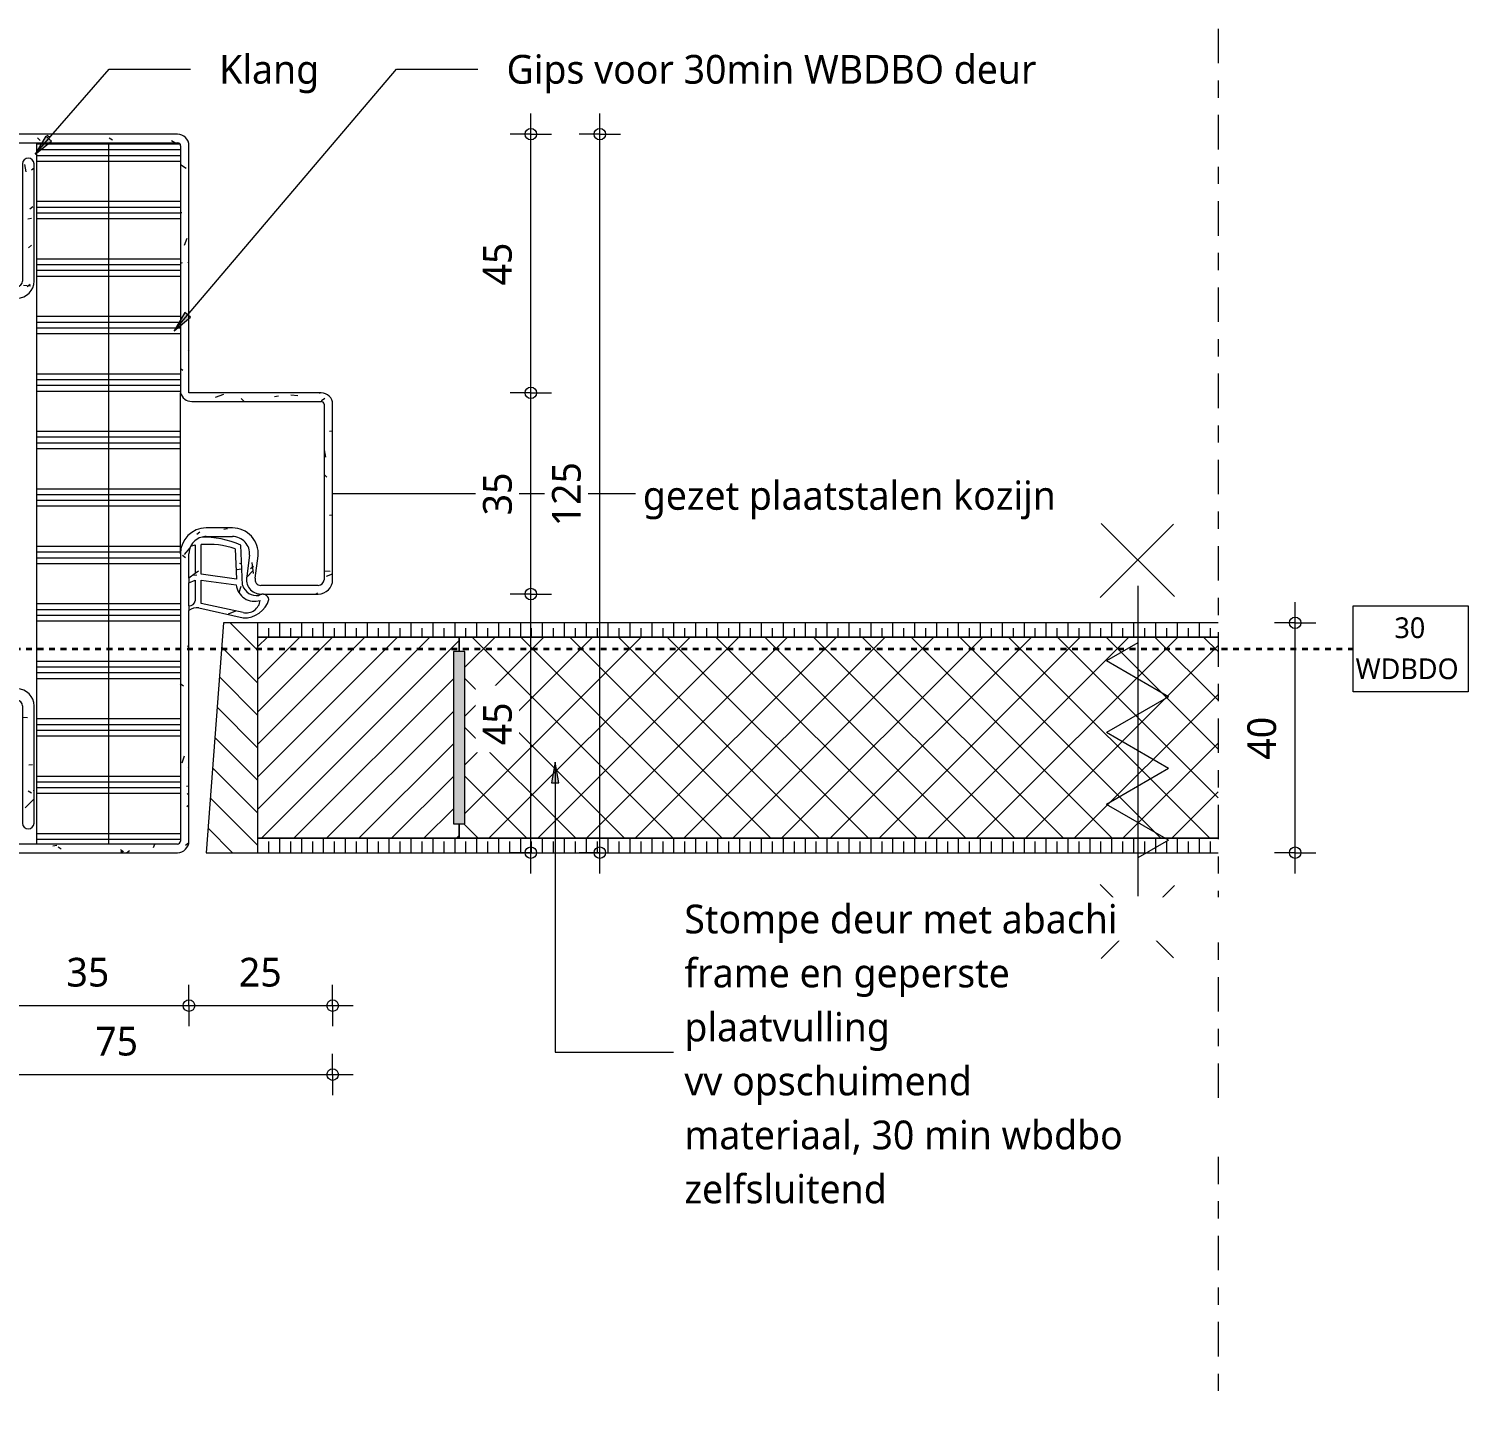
# Model space of a CAD drawing. Header units: millimetres. Extents: x 32900 to 38291, y -18988 to 4133.
# Drawn here: x 33446.2 to 33696.7, y -16093 to -15853 of the extents above; entities that cross this region are included whole.
import ezdxf

# ---------------------------------------------------------------- set-up
doc = ezdxf.new("R2010")
doc.units = ezdxf.units.MM
doc.linetypes.add('MV_30_min', pattern=[2, 1, -1])
doc.linetypes.add('MV_center', pattern=[15, 6, -3, 3, -3])
for name, color, linetype, lineweight in [('A-ANNO-DIMS', 211, 'Continuous', 13), ('A-ANNO-DIMS-2', 211, 'Continuous', 13), ('A-ANNO-IDEN', 131, 'Continuous', 18), ('A-ANNO-NOTE', 131, 'Continuous', 18), ('A-DETL', 90, 'Continuous', 13), ('A-DETL-GENF', 92, 'Continuous', 18), ('A-DETL-THIN', 151, 'Continuous', 18), ('G-ANNO-TEXT', 231, 'Continuous', 13), ('STANDARD', 50, 'Continuous', 25)]:
    doc.layers.add(name, color=color, linetype=linetype, lineweight=lineweight)
doc.styles.add('Segoe UI', font='segoeui.ttf', dxfattribs={"height": 5})
doc.styles.add('Segoe UI_2', font='segoeui.ttf', dxfattribs={"height": 3.6})
doc.dimstyles.new('2_5_mm_2', dxfattribs={"dimscale": 304.8, "dimtxt": 5.23682, "dimasz": 0.006562, "dimexe": 0.011811, "dimexo": 0.0625, "dimgap": 0.005906, "dimtad": 1, "dimdec": 0, "dimzin": 0, "dimdsep": 46, "dimtxsty": 'Segoe UI', "dimblk1": 'DOTBLANK', "dimblk2": 'DOTBLANK', "dimsah": 1, "dimcen": 0.09, "dimdle": 0.011811, "dimazin": 0, "dimtfac": 1, "dimtdec": 4, "dimtix": 1, "dimtmove": 0, "dimatfit": 3, "dimfxl": 0.011811, "dimfxlon": 1, "dimtvp": 1, "dimtfill": 1, "dimtolj": 1, "dimtzin": 0, "dimarcsym": 2})
doc.dimstyles.new('2_5_mm_3', dxfattribs={"dimscale": 304.8, "dimtxt": 5.23682, "dimasz": 0.006562, "dimexe": 0.011811, "dimexo": 0.0625, "dimgap": 0.005906, "dimtad": 1, "dimdec": 0, "dimzin": 0, "dimdsep": 46, "dimtxsty": 'Segoe UI', "dimblk1": 'DOTBLANK', "dimblk2": 'DOTBLANK', "dimsah": 1, "dimcen": 0.09, "dimdle": 0.011811, "dimazin": 0, "dimtfac": 1, "dimtdec": 4, "dimtix": 1, "dimtmove": 0, "dimatfit": 3, "dimfxl": 0.011811, "dimfxlon": 1, "dimtvp": 1, "dimtfill": 1, "dimtolj": 1, "dimtzin": 0, "dimarcsym": 2})
pattern_1 = [(0, (0, 4), (0, 10), []), (0, (0, 5), (0, 10), []), (0, (0, 6), (0, 10), []), (0, (0, 7), (0, 10), [])]
pattern_2 = [(50, (-33434.586, 15984.823), (14.5753163, -1.2751645), [1.524, -16.764]), (355, (-33434.586, 15984.823), (-2.819562, 15.284905), [1.219, -13.411]), (100.451, (-33433.372, 15984.717), (11.7557137, 14.0098403), [1.295, -14.247]), (46.184, (-33434.586, 15988.887), (21.686151, -3.363918), [2.286, -25.146]), (96.636, (-33432.78, 15988.607), (18.99178, 19.79433), [1.943, -21.371]), (351.184, (-33434.586, 15988.887), (18.992058, 19.794098), [1.829, -20.117]), (21, (-33432.554, 15987.871), (12.129647, -8.1815376), [1.524, -16.764]), (326, (-33432.554, 15987.871), (4.944224, 14.7354297), [1.219, -13.411]), (71.451, (-33431.544, 15987.189), (17.073884, 6.5539993), [1.295, -14.247]), (37.5, (-33434.586, 15984.823), (0.2472267, 6.7643278), [0.67056, -12.578, 0.67056, -12.944, -13.462]), (37.5, (-33434.586, 15984.823), (0.2472267, 6.7643278), [-26.863, 0.67056, -12.791]), (7.5, (-33434.586, 15984.823), (5.3456552, 8.0143116), [0.67056, -7.092, 0.67056, -12.273, -5.131]), (7.5, (-33434.586, 15984.823), (5.3456552, 8.0143116), [-20.706, 0.67056, -4.46]), (327.5, (-33439.118, 15984.823), (10.8476471, -0.4581936), [0.67056, -4.409, 0.67056, -15.179, -21.031]), (327.5, (-33439.118, 15984.823), (10.8476471, -0.4581936), [-20.93, 0.67056, -20.361]), (317.5, (-33441.15, 15984.823), (11.8507335, 2.0341877), [0.67056, -5.933, 0.67056, -9.855, -14.935]), (317.5, (-33441.15, 15984.823), (11.8507335, 2.0341877), [-17.13, 0.67056, -14.265])]
pattern_3 = [(90, (0, 0), (-3.81, 2e-16), []), (90, (1.905, 0), (-3.81, 2e-16), [1.905, -0.9525])]

# ---------------------------------------------------------------- blocks, each defined once
blk = doc.blocks.new('00 stalendeurprofiel 30min - schroefje_dwg-4338106-Details ziekenhuis Utiliteitsgebouw')
at = {"layer": 'STANDARD', "color": 130, "lineweight": 5}
for p, q in [((-18.85, 69.32), (-20.54, 69.32)), ((-18.85, 67.63), (-20.54, 67.63)), ((-17.58, 68.48), (-18, 65.09)), ((-17.15, 68.05), (-18, 64.67)), ((-16.31, 68.05), (-16.73, 64.67)), ((-15.88, 68.48), (-16.31, 63.82)), ((-15.46, 68.05), (-16.31, 64.67)), ((-14.19, 68.05), (-15.04, 64.67)), ((-14.19, 68.48), (-14.61, 63.82)), ((-13.77, 68.05), (-14.19, 64.67)), ((-12.5, 68.05), (-13.34, 64.67)), ((-12.5, 68.48), (-12.92, 63.82)), ((-12.07, 68.05), (-12.5, 64.67)), ((-10.8, 68.05), (-11.65, 64.67)), ((-10.8, 68.48), (-11.23, 63.82)), ((-3.18, 66.36), (-24.77, 66.36)), ((-18.85, 64.67), (-20.54, 64.67)), ((-18.85, 62.97), (-20.54, 62.97))]:
    blk.add_line(p, q, dxfattribs=at)
at = {"layer": 'STANDARD', "color": 130, "lineweight": 5, "flags": 128}
for points in [[(-20.96, 63.82), (-20.96, 66.36), (-20.96, 68.48)], [(-20.52, 69.52), (-20.61, 69.44), (-20.7, 69.35), (-20.77, 69.25), (-20.83, 69.15), (-20.88, 69.04), (-20.91, 68.92), (-20.94, 68.8), (-20.94, 68.67), (-20.94, 68.55), (-20.91, 68.43), (-20.88, 68.31), (-20.83, 68.2), (-20.77, 68.1), (-20.7, 68), (-20.61, 67.91), (-20.52, 67.83)], [(-20.57, 68.05), (-20.73, 67.69), (-20.85, 67.32), (-20.92, 66.94), (-20.94, 66.56), (-20.92, 66.17), (-20.85, 65.79), (-20.73, 65.42), (-20.57, 65.06)], [(-18, 64.24), (-18, 64.67), (-16.73, 64.67), (-16.31, 63.82), (-16.31, 64.67), (-15.04, 64.67), (-14.61, 63.82), (-14.19, 64.67), (-13.34, 64.67), (-12.92, 63.82), (-12.5, 64.67), (-11.65, 64.67), (-11.23, 63.82), (-10.8, 64.67), (-6.15, 64.67), (-4.88, 66.36), (-6.15, 68.05), (-10.38, 68.05), (-10.8, 68.48), (-10.8, 68.05), (-12.07, 68.05), (-12.5, 68.48), (-12.5, 68.05), (-13.77, 68.05), (-14.19, 68.48), (-14.19, 68.05), (-15.46, 68.05), (-15.88, 68.48), (-16.31, 68.05), (-17.15, 68.05), (-17.58, 68.48), (-18, 68.05), (-18, 66.78)], [(-4.88, 66.36), (-5.3, 65.94), (-5.72, 65.94), (-6.15, 65.94), (-6.57, 65.94), (-6.99, 65.94), (-7.42, 65.94), (-7.84, 65.94), (-8.26, 65.94), (-8.69, 65.94), (-8.69, 65.51), (-9.11, 65.51), (-9.53, 65.51), (-9.96, 65.09), (-10.38, 64.67), (-10.8, 64.67), (-10.38, 68.05)], [(-6.18, 68.21), (-6.29, 68.1), (-6.38, 67.98), (-6.45, 67.85), (-6.5, 67.72), (-6.54, 67.57), (-6.55, 67.42), (-6.54, 67.27), (-6.51, 67.12), (-6.46, 66.98), (-6.39, 66.85), (-6.31, 66.73), (-6.2, 66.62), (-6.09, 66.53), (-5.96, 66.45), (-5.82, 66.4), (-5.67, 66.36)], [(-20.52, 64.86), (-20.61, 64.78), (-20.7, 64.69), (-20.77, 64.6), (-20.83, 64.49), (-20.88, 64.38), (-20.91, 64.26), (-20.94, 64.14), (-20.94, 64.02), (-20.94, 63.89), (-20.91, 63.77), (-20.88, 63.66), (-20.83, 63.54), (-20.77, 63.44), (-20.7, 63.34), (-20.61, 63.25), (-20.52, 63.17)]]:
    blk.add_lwpolyline(points, dxfattribs=at)
blk.add_lwpolyline([(-18.85, 62.55), (-18, 62.55), (-18, 69.75), (-18.85, 69.75)], close=True, dxfattribs=at)
blk = doc.blocks.new('00 stalendeurprofiel 30min - 00_DI_stalendeurprofiel 30min-V26-Details ziekenhuis Utiliteitsgebouw')
at = {"layer": 'A-DETL-GENF', "lineweight": 13}
h = blk.add_hatch(dxfattribs=at)
h.set_pattern_fill('FP_30', color=256, style=0, pattern_type=2)
h.set_pattern_definition(pattern_2)
h.paths.add_polyline_path([(-9.76, -11.59), (-9.57, -11.58), (-9.4, -11.54), (-9.24, -11.45), (-9.1, -11.32), (-9.01, -11.16), (-8.95, -10.99), (-8.15, -1.5), (4.13, -1.52), (4.25, -1.57), (4.35, -1.65), (4.43, -1.75), (4.48, -1.87), (4.5, -2), (4.5, -6.5), (4.67, -7.79), (5.17, -9), (5.96, -10.04), (7, -10.83), (8.21, -11.33), (9.5, -11.5), (37.5, -11.5), (38.02, -11.43), (38.5, -11.23), (38.91, -10.91), (39.23, -10.5), (39.43, -10.02), (39.5, -9.5), (39.5, 40.5), (39.6, 41.28), (39.94, 42.05), (39.99, 42.11), (40.12, 42.33), (40.56, 42.78), (41.03, 43.12), (41.72, 43.4), (42.5, 43.5), (47.06, 43.5), (47.79, 43.41), (48.43, 43.17), (49.01, 42.77), (49.49, 42.25), (49.84, 41.63), (50.02, 40.95), (50.05, 40.24), (49.5, 35.95), (49.6, 35.31), (49.85, 34.72), (50.25, 34.22), (50.76, 33.83), (51.36, 33.58), (52.17, 33.5), (62, 33.5), (62.65, 33.59), (63.25, 33.83), (63.77, 34.23), (64.17, 34.75), (64.42, 35.35), (64.5, 36), (64.5, 66.51), (64.43, 67.03), (64.23, 67.51), (63.91, 67.93), (63.5, 68.24), (63.02, 68.44), (62.5, 68.51), (39.5, 68.51), (39.5, 111.5), (39.43, 112.02), (39.23, 112.5), (38.91, 112.91), (38.5, 113.23), (38.02, 113.43), (37.5, 113.5), (9.5, 113.5), (8.21, 113.33), (7, 112.83), (5.96, 112.04), (5.17, 111), (4.67, 109.79), (4.5, 108.5), (4.48, 103.87), (4.43, 103.75), (4.35, 103.65), (4.25, 103.57), (4.13, 103.52), (4, 103.5), (-8.15, 103.5), (-8.95, 112.99), (-9.01, 113.16), (-9.1, 113.32), (-9.24, 113.45), (-9.4, 113.54), (-9.57, 113.58), (-9.76, 113.59), (-9.94, 113.55), (-10.1, 113.47), (-10.24, 113.35), (-10.34, 113.2), (-10.41, 113.03), (-10.43, 112.85), (-9.68, 103.8), (-9.57, 103.32), (-9.35, 102.89), (-9.03, 102.52), (-8.63, 102.24), (-8.18, 102.06), (-7.69, 102), (4, 102), (4.52, 102.07), (5, 102.27), (5.41, 102.59), (5.73, 103), (5.93, 103.48), (6, 104), (6, 108.51), (6.12, 109.41), (6.47, 110.26), (7.02, 110.98), (7.75, 111.54), (8.6, 111.89), (9.5, 112.01), (37.66, 111.99), (37.78, 111.94), (37.89, 111.86), (37.97, 111.75), (38.02, 111.62), (38.04, 111.49), (38.04, 68.51), (38.2, 68.1), (38.44, 67.73), (38.76, 67.43), (39.13, 67.2), (39.55, 67.05), (39.99, 67), (62.63, 66.99), (62.75, 66.94), (62.85, 66.86), (62.93, 66.76), (62.98, 66.64), (63, 66.51), (63, 36), (62.96, 35.74), (62.86, 35.5), (62.71, 35.29), (62.5, 35.13), (62.26, 35.03), (62, 35), (51.9, 35.01), (51.77, 35.03), (51.55, 35.11), (51.36, 35.23), (51.2, 35.4), (51.08, 35.6), (51.02, 35.83), (51, 36.06), (51.04, 36.29), (51.54, 40.13), (51.5, 41.19), (51.22, 42.21), (50.7, 43.14), (49.99, 43.92), (49.11, 44.51), (48.11, 44.87), (47.06, 45), (42.5, 45), (41.34, 44.85), (40.25, 44.4), (39.32, 43.68), (38.6, 42.75), (38.15, 41.66), (38, 40.5), (37.98, -9.63), (37.93, -9.75), (37.85, -9.85), (37.75, -9.93), (37.63, -9.98), (37.5, -10), (9.5, -10), (8.59, -9.88), (7.75, -9.53), (7.03, -8.97), (6.47, -8.25), (6.12, -7.41), (6, -6.5), (6, -2), (5.93, -1.48), (5.73, -1), (5.41, -0.59), (5, -0.27), (4.52, -0.07), (4, 0), (-7.69, 0), (-8.18, -0.06), (-8.63, -0.24), (-9.03, -0.52), (-9.35, -0.89), (-9.57, -1.32), (-9.68, -1.8), (-10.43, -10.85), (-10.41, -11.03), (-10.34, -11.2), (-10.24, -11.35), (-10.1, -11.47), (-9.94, -11.55)])
h = blk.add_hatch(dxfattribs=at)
h.set_pattern_fill('FP_30', color=256, style=0, pattern_type=2)
h.set_pattern_definition(pattern_2)
h.paths.add_polyline_path([(11.54, -7.36), (11.8, -7.33), (12.04, -7.23), (12.25, -7.07), (12.41, -6.86), (12.51, -6.62), (12.54, -6.36), (12.54, 14.05), (12.44, 14.82), (12.15, 15.53), (11.68, 16.14), (11.07, 16.61), (10.36, 16.9), (9.6, 17), (-11.53, 17), (-11.91, 17.05), (-12.26, 17.2), (-12.57, 17.43), (-12.8, 17.74), (-12.95, 18.09), (-13, 18.47), (-13, 83.53), (-12.95, 83.91), (-12.8, 84.26), (-12.57, 84.57), (-12.26, 84.8), (-11.91, 84.95), (-11.53, 85), (9.6, 85), (10.36, 85.1), (11.07, 85.39), (11.68, 85.86), (12.15, 86.47), (12.44, 87.18), (12.54, 87.95), (12.54, 108.36), (12.51, 108.62), (12.41, 108.86), (12.25, 109.07), (12.04, 109.23), (11.8, 109.33), (11.54, 109.36), (11.29, 109.33), (11.04, 109.23), (10.84, 109.07), (10.68, 108.86), (10.58, 108.62), (10.54, 108.36), (10.54, 87.95), (10.51, 87.7), (10.42, 87.47), (10.27, 87.28), (10.07, 87.13), (9.84, 87.03), (9.6, 87), (-11.53, 87), (-12.43, 86.88), (-13.26, 86.53), (-13.98, 85.98), (-14.53, 85.26), (-14.88, 84.43), (-15, 83.53), (-15, 18.47), (-14.88, 17.57), (-14.53, 16.74), (-13.98, 16.02), (-13.26, 15.47), (-12.43, 15.12), (-11.53, 15), (9.6, 15), (9.84, 14.97), (10.07, 14.87), (10.27, 14.72), (10.42, 14.53), (10.51, 14.3), (10.54, 14.05), (10.54, -6.36), (10.58, -6.62), (10.68, -6.86), (10.84, -7.07), (11.04, -7.23), (11.29, -7.33)])
h = blk.add_hatch(dxfattribs=at)
h.set_pattern_fill('FP_30', color=256, style=0, pattern_type=2)
h.set_pattern_definition(pattern_2)
h.paths.add_polyline_path([(48.93, 29.35), (50.11, 29.47), (51.21, 29.89), (52.17, 30.58), (52.92, 31.5), (53.41, 32.57), (53.33, 32.84), (53.18, 33.08), (52.97, 33.27), (52.73, 33.41), (52.45, 33.47), (52.17, 33.47), (51.9, 33.39), (51.66, 33.25), (51.05, 33.23), (50.46, 33.35), (49.91, 33.61), (49.44, 34), (49.08, 34.48), (48.84, 35.04), (48.52, 41.99), (46.85, 42.64), (45.14, 43.08), (43.38, 43.32), (41.59, 43.36), (41.03, 43.12), (40.54, 42.77), (40.12, 42.33), (39.81, 41.82), (40.56, 42.05), (40.56, 37.08), (39.5, 36.28), (39.5, 35.46), (40.56, 35.89), (40.56, 32.34), (40.5, 32.1), (40.38, 31.87), (40.21, 31.68), (40, 31.55), (39.75, 31.47), (39.5, 31.45), (39.5, 30.66), (39.88, 30.9), (40.3, 31.05), (40.74, 31.11), (41.19, 31.08), (47.79, 29.61)])
h.paths.add_polyline_path([(49.51, 30.22), (48.92, 30.28), (41.61, 31.87), (41.61, 35.93), (47.73, 35.09), (47.92, 34.3), (48.3, 33.59), (48.85, 32.99), (49.53, 32.55), (50.29, 32.3), (51.1, 32.24), (51.9, 32.38), (51.76, 31.82), (51.49, 31.3), (51.1, 30.86), (50.63, 30.52), (50.08, 30.31)])
h.paths.add_polyline_path([(47.76, 36.09), (41.61, 36.94), (41.61, 42.1), (44.62, 42.03), (47.56, 41.37)])
at = {"layer": 'A-DETL-GENF'}
for p, q in [((-10.43, 112.85), (-9.68, 103.8)), ((-8.15, 103.5), (-8.95, 112.99)), ((37.5, 113.5), (9.5, 113.5)), ((9.5, 112.01), (37.52, 112.01)), ((38.04, 111.49), (38.04, 68.51)), ((39.5, 68.51), (39.5, 111.5)), ((4.5, 108.5), (4.5, 104)), ((6, 104), (6, 108.51)), ((10.54, 108.36), (10.54, 87.95)), ((12.54, 87.95), (12.54, 108.36)), ((4, 103.5), (-8.15, 103.5)), ((-7.69, 102), (4, 102)), ((9.6, 87), (-11.53, 87)), ((-15, 83.53), (-15, 18.47)), ((-13, 18.47), (-13, 83.53)), ((-11.53, 85), (9.6, 85)), ((62.5, 68.51), (39.5, 68.51)), ((39.99, 67), (62.5, 67)), ((63, 66.51), (63, 36)), ((64.5, 36), (64.5, 66.51)), ((47.06, 45), (42.5, 45)), ((42.5, 43.5), (47.06, 43.5)), ((38, 40.5), (38, -9.5)), ((39.5, 36.28), (39.5, 40.5)), ((39.81, 41.82), (40.56, 42.05)), ((40.56, 42.05), (40.56, 37.08)), ((41.61, 36.94), (41.61, 42.1)), ((47.56, 41.37), (47.76, 36.09)), ((48.84, 35.04), (48.52, 41.99)), ((50.05, 40.24), (49.57, 36.59)), ((51.04, 36.29), (51.54, 40.13)), ((40.56, 37.08), (39.5, 36.28)), ((39.5, 36.28), (39.5, 35.46)), ((39.5, 35.46), (40.56, 35.89)), ((39.5, 31.45), (39.5, 35.46)), ((40.56, 35.89), (40.56, 32.34)), ((47.76, 36.09), (41.61, 36.94)), ((41.61, 31.87), (41.61, 35.93)), ((41.61, 35.93), (47.73, 35.09)), ((62, 35), (52, 35)), ((52, 33.5), (52.17, 33.5)), ((52.45, 33.5), (62, 33.5)), ((39.5, 31.45), (39.5, 30.66)), ((39.5, -9.5), (39.5, 30.66)), ((41.19, 31.08), (48.93, 29.35)), ((48.92, 30.28), (41.61, 31.87)), ((9.6, 17), (-11.53, 17)), ((-11.53, 15), (9.6, 15)), ((10.54, 14.05), (10.54, -6.36)), ((12.54, -6.36), (12.54, 14.05)), ((4, 0), (-7.69, 0)), ((-9.68, -1.8), (-10.43, -10.85)), ((-8.95, -10.99), (-8.15, -1.5)), ((-8.15, -1.5), (4, -1.5)), ((4.5, -2), (4.5, -6.5)), ((6, -6.5), (6, -2)), ((37.5, -10), (9.5, -10)), ((9.5, -11.5), (37.5, -11.5))]:
    blk.add_line(p, q, dxfattribs=at)
for centre, radius, start, end in [((-9.68, 112.84), 0.75, 11.2589, 179.7204), ((9.5, 108.5), 5, 90, 180), ((37.5, 111.5), 2, 0, 90), ((9.5, 108.51), 3.51, 90, 180), ((37.52, 111.49), 0.521, 0, 90), ((11.54, 108.36), 1, 360, 180), ((-7.69, 104), 2, 185.716, 270), ((4, 104), 0.5, 270, 360), ((4, 104), 2, 270, 0), ((9.6, 87.95), 2.95, 270, 0), ((9.6, 87.95), 0.947, 270, 0), ((-11.53, 83.53), 3.47, 90, 180), ((-11.53, 83.53), 1.47, 90, 180), ((39.99, 69.02), 2.01, 194.4775, 270), ((62.5, 66.51), 2, 360, 90), ((62.5, 66.51), 0.497, 360, 90), ((42.5, 40.5), 4.5, 90, 180), ((42.5, 40.5), 3, 107.6691, 153.9187), ((42.5, 40.5), 3, 131.1059, 135), ((42.5, 40.5), 3, 119.2748, 120), ((42.5, 40.5), 3, 90, 107.7801), ((42.18, 28.1), 15.27, 65.4755, 92.2297), ((47.06, 40.5), 4.5, 355.2315, 90), ((47.06, 40.5), 3, 355, 90), ((42.5, 40.5), 3, 150, 180), ((42.74, 26.89), 15.26, 71.5986, 94.2488), ((50.92, 35.45), 3.21, 186.4336, 287.5981), ((52, 36), 2.5, 166.2944, 270), ((52, 36), 1, 163.3742, 270), ((62, 36), 0.999, 270, 0), ((62, 36), 2.5, 270, 0), ((51.27, 35.75), 2.53, 196.2464, 278.7141), ((49.05, 33.91), 4.57, 268.5303, 342.9296), ((52.34, 32.39), 1.09, 9.8394, 128.2101), ((39.57, 32.44), 0.992, 265.8031, 354.1969), ((40.82, 28.93), 2.18, 80.2346, 127.4003), ((49.45, 32.69), 2.47, 257.7399, 352.9119), ((-11.53, 18.47), 3.47, 180, 270), ((-11.53, 18.47), 1.47, 180, 270), ((9.6, 14.05), 2.95, 360, 90), ((9.6, 14.05), 0.947, 0, 90), ((-7.69, -2), 2, 90, 174.2894), ((4, -2), 2, 360, 90), ((4, -2), 0.5, 0, 90), ((9.5, -6.5), 5, 180, 270), ((9.5, -6.5), 3.5, 180, 270), ((11.54, -6.36), 1, 180, 360), ((37.5, -9.5), 0.5, 270, 0), ((37.5, -9.5), 2, 270, 0), ((-9.68, -10.84), 0.75, 180.2796, 348.7411)]:
    blk.add_arc(centre, radius, start, end, dxfattribs=at)
blk.add_blockref('00 stalendeurprofiel 30min - schroefje_dwg-4338106-Details ziekenhuis Utiliteitsgebouw', (0, 0))
at = {"extrusion": (0, 0, -1), "zscale": -1, "rotation": 180}
blk.add_blockref('00 stalendeurprofiel 30min - schroefje_dwg-4338106-Details ziekenhuis Utiliteitsgebouw', (0, 101.38), dxfattribs=at)
blk = doc.blocks.new('NLRS_00_DI_maskeer - Type 1-4234905-Details ziekenhuis Utiliteitsgebouw')
at = {"layer": 'A-DETL-GENF', "linetype": 'MV_center'}
blk.add_line((140, 0), (-100, 0), dxfattribs=at)
blk = doc.blocks.new('DIMBLOCK513-Details ziekenhuis Utiliteitsgebouw')
at = {"layer": 'A-ANNO-DIMS-2'}
for p, q in [((33666.56, -15999.92), (33666.56, -15952.72)), ((33666.56, -15956.32), (33662.96, -15956.32)), ((33666.56, -15956.32), (33670.16, -15956.32)), ((33666.56, -15996.32), (33662.96, -15996.32)), ((33666.56, -15996.32), (33670.16, -15996.32))]:
    blk.add_line(p, q, dxfattribs=at)
for centre in [(33666.56, -15956.32), (33666.56, -15996.32)]:
    blk.add_circle(centre, 1, dxfattribs=at)
at = {"layer": 'A-ANNO-DIMS-2', "color": 0, "insert": (33658.24, -15980.13), "char_height": 5, "width": 9.1406, "attachment_point": 1, "rotation": 90, "line_spacing_factor": 1.142579, "style": 'Segoe UI', "bg_fill": 3, "box_fill_scale": 1.25, "bg_fill_color": 9, "bg_fill_true_color": 13158600, "bg_fill_transparency": 0}
blk.add_mtext('40', dxfattribs=at)
blk = doc.blocks.new('_DotBlank')
at = {"color": 0, "linetype": 'ByBlock', "lineweight": -2}
blk.add_line((-0.5, 0), (-1, 0), dxfattribs=at)
blk.add_circle((0, 0), 0.5, dxfattribs=at)
blk = doc.blocks.new('DIMBLOCK515-Details ziekenhuis Utiliteitsgebouw')
at = {"layer": 'A-ANNO-DIMS-2'}
for p, q in [((33439.09, -16022.93), (33439.09, -16019.33)), ((33474.09, -16022.93), (33474.09, -16019.33)), ((33439.09, -16022.93), (33474.09, -16022.93)), ((33439.09, -16022.93), (33439.09, -16026.53)), ((33474.09, -16022.93), (33474.09, -16026.53))]:
    blk.add_line(p, q, dxfattribs=at)
for centre in [(33439.09, -16022.93), (33474.09, -16022.93)]:
    blk.add_circle(centre, 1, dxfattribs=at)
at = {"layer": 'A-ANNO-DIMS-2', "color": 0, "insert": (33452.78, -16014.61), "char_height": 5, "width": 9.1406, "attachment_point": 1, "line_spacing_factor": 1.142579, "style": 'Segoe UI', "bg_fill": 3, "box_fill_scale": 1.25, "bg_fill_color": 9, "bg_fill_true_color": 13158600, "bg_fill_transparency": 0}
blk.add_mtext('35', dxfattribs=at)
blk = doc.blocks.new('DIMBLOCK516-Details ziekenhuis Utiliteitsgebouw')
at = {"layer": 'A-ANNO-DIMS-2'}
for p, q in [((33474.09, -16022.93), (33474.09, -16019.33)), ((33499.09, -16022.93), (33499.09, -16019.33)), ((33474.09, -16022.93), (33502.69, -16022.93)), ((33474.09, -16022.93), (33474.09, -16026.53)), ((33499.09, -16022.93), (33499.09, -16026.53))]:
    blk.add_line(p, q, dxfattribs=at)
for centre in [(33474.09, -16022.93), (33499.09, -16022.93)]:
    blk.add_circle(centre, 1, dxfattribs=at)
at = {"layer": 'A-ANNO-DIMS-2', "color": 0, "insert": (33482.78, -16014.61), "char_height": 5, "width": 9.1406, "attachment_point": 1, "line_spacing_factor": 1.142579, "style": 'Segoe UI', "bg_fill": 3, "box_fill_scale": 1.25, "bg_fill_color": 9, "bg_fill_true_color": 13158600, "bg_fill_transparency": 0}
blk.add_mtext('25', dxfattribs=at)
blk = doc.blocks.new('DIMBLOCK517-Details ziekenhuis Utiliteitsgebouw')
at = {"layer": 'A-ANNO-DIMS-2'}
for p, q in [((33533.57, -15951.32), (33529.97, -15951.32)), ((33533.57, -15999.92), (33533.57, -15951.32)), ((33533.57, -15951.32), (33537.17, -15951.32)), ((33533.57, -15996.32), (33529.97, -15996.32)), ((33533.57, -15996.32), (33537.17, -15996.32))]:
    blk.add_line(p, q, dxfattribs=at)
for centre in [(33533.57, -15951.32), (33533.57, -15996.32)]:
    blk.add_circle(centre, 1, dxfattribs=at)
at = {"layer": 'A-ANNO-DIMS-2', "color": 0, "insert": (33525.25, -15977.63), "char_height": 5, "width": 9.1406, "attachment_point": 1, "rotation": 90, "line_spacing_factor": 1.142579, "style": 'Segoe UI', "bg_fill": 3, "box_fill_scale": 1.25, "bg_fill_color": 9, "bg_fill_true_color": 13158600, "bg_fill_transparency": 0}
blk.add_mtext('45', dxfattribs=at)
blk = doc.blocks.new('DIMBLOCK518-Details ziekenhuis Utiliteitsgebouw')
at = {"layer": 'A-ANNO-DIMS-2'}
for p, q in [((33533.57, -15916.31), (33529.97, -15916.31)), ((33533.57, -15951.32), (33533.57, -15916.31)), ((33533.57, -15916.31), (33537.17, -15916.31)), ((33533.57, -15951.32), (33529.97, -15951.32)), ((33533.57, -15951.32), (33537.17, -15951.32))]:
    blk.add_line(p, q, dxfattribs=at)
for centre in [(33533.57, -15916.31), (33533.57, -15951.32)]:
    blk.add_circle(centre, 1, dxfattribs=at)
at = {"layer": 'A-ANNO-DIMS-2', "color": 0, "insert": (33525.25, -15937.63), "char_height": 5, "width": 9.1406, "attachment_point": 1, "rotation": 90, "line_spacing_factor": 1.142579, "style": 'Segoe UI', "bg_fill": 3, "box_fill_scale": 1.25, "bg_fill_color": 9, "bg_fill_true_color": 13158600, "bg_fill_transparency": 0}
blk.add_mtext('35', dxfattribs=at)
blk = doc.blocks.new('DIMBLOCK519-Details ziekenhuis Utiliteitsgebouw')
at = {"layer": 'A-ANNO-DIMS-2'}
for p, q in [((33533.57, -15916.31), (33533.57, -15867.72)), ((33533.57, -15871.32), (33529.97, -15871.32)), ((33533.57, -15871.32), (33537.17, -15871.32)), ((33533.57, -15916.31), (33529.97, -15916.31)), ((33533.57, -15916.31), (33537.17, -15916.31))]:
    blk.add_line(p, q, dxfattribs=at)
for centre in [(33533.57, -15871.32), (33533.57, -15916.31)]:
    blk.add_circle(centre, 1, dxfattribs=at)
at = {"layer": 'A-ANNO-DIMS-2', "color": 0, "insert": (33525.25, -15897.63), "char_height": 5, "width": 9.1406, "attachment_point": 1, "rotation": 90, "line_spacing_factor": 1.142579, "style": 'Segoe UI', "bg_fill": 3, "box_fill_scale": 1.25, "bg_fill_color": 9, "bg_fill_true_color": 13158600, "bg_fill_transparency": 0}
blk.add_mtext('45', dxfattribs=at)
blk = doc.blocks.new('DIMBLOCK520-Details ziekenhuis Utiliteitsgebouw')
at = {"layer": 'A-ANNO-DIMS-2'}
for p, q in [((33424.09, -16034.93), (33424.09, -16031.33)), ((33499.09, -16034.93), (33499.09, -16031.33)), ((33420.49, -16034.93), (33502.69, -16034.93)), ((33424.09, -16034.93), (33424.09, -16038.53)), ((33499.09, -16034.93), (33499.09, -16038.53))]:
    blk.add_line(p, q, dxfattribs=at)
for centre in [(33424.09, -16034.93), (33499.09, -16034.93)]:
    blk.add_circle(centre, 1, dxfattribs=at)
at = {"layer": 'A-ANNO-DIMS-2', "color": 0, "insert": (33457.78, -16026.61), "char_height": 5, "width": 9.1406, "attachment_point": 1, "line_spacing_factor": 1.142579, "style": 'Segoe UI', "bg_fill": 3, "box_fill_scale": 1.25, "bg_fill_color": 9, "bg_fill_true_color": 13158600, "bg_fill_transparency": 0}
blk.add_mtext('75', dxfattribs=at)
blk = doc.blocks.new('DIMBLOCK521-Details ziekenhuis Utiliteitsgebouw')
at = {"layer": 'A-ANNO-DIMS-2'}
for p, q in [((33545.57, -15999.92), (33545.57, -15867.72)), ((33545.57, -15871.32), (33541.97, -15871.32)), ((33545.57, -15871.32), (33549.17, -15871.32)), ((33545.57, -15996.32), (33541.97, -15996.32)), ((33545.57, -15996.32), (33549.17, -15996.32))]:
    blk.add_line(p, q, dxfattribs=at)
for centre in [(33545.57, -15871.32), (33545.57, -15996.32)]:
    blk.add_circle(centre, 1, dxfattribs=at)
at = {"layer": 'A-ANNO-DIMS-2', "color": 0, "insert": (33537.25, -15939.54), "char_height": 5, "width": 13.7109, "attachment_point": 1, "rotation": 90, "line_spacing_factor": 1.142579, "style": 'Segoe UI', "bg_fill": 3, "box_fill_scale": 1.25, "bg_fill_color": 9, "bg_fill_true_color": 13158600, "bg_fill_transparency": 0}
blk.add_mtext('125', dxfattribs=at)
blk = doc.blocks.new('02_GA_brandscheiding - 30 min-3717880-Details ziekenhuis Utiliteitsgebouw')
at = {"layer": 'A-ANNO-NOTE'}
for p, q in [((-5, 3.75), (5, 3.75)), ((-5, -3.75), (-5, 3.75)), ((5, 3.75), (5, -3.75)), ((5, -3.75), (-5, -3.75))]:
    blk.add_line(p, q, dxfattribs=at)

msp = doc.modelspace()

# ---------------------------------------------------------------- hatches: boundary and pattern name
at = {"layer": 'A-DETL-GENF', "lineweight": 13}
h = msp.add_hatch(dxfattribs=at)
h.set_pattern_fill('FP_12', color=254, style=0, pattern_type=2)
h.set_pattern_definition(pattern_1)
h.paths.add_polyline_path([(33460.09, -15994.82), (33460.09, -15872.81), (33447.59, -15872.81), (33447.59, -15994.82), (33456.42, -15994.82)])
h = msp.add_hatch(dxfattribs=at)
h.set_pattern_fill('FP_12', color=254, style=0, pattern_type=2)
h.set_pattern_definition(pattern_1)
h.paths.add_polyline_path([(33472.09, -15994.82), (33472.22, -15994.81), (33472.34, -15994.76), (33472.44, -15994.68), (33472.52, -15994.57), (33472.57, -15994.45), (33472.59, -15994.32), (33472.59, -15873.14), (33472.56, -15873.07), (33472.48, -15872.97), (33472.37, -15872.88), (33472.24, -15872.83), (33472.09, -15872.81), (33460.09, -15872.83), (33460.09, -15994.82)])
h = msp.add_hatch(dxfattribs=at)
h.set_pattern_fill('FP_9', color=254, style=0, pattern_type=2)
h.set_pattern_definition([(135, (0, 0), (-2.82842712, -2.82842712), [])])
h.paths.add_polyline_path([(33477.09, -15996.32), (33486.09, -15996.32), (33486.09, -15956.32), (33480.09, -15956.32), (33479.09, -15969.55)])
h = msp.add_hatch(dxfattribs=at)
h.set_pattern_fill('FP_8', color=250, style=0, pattern_type=2)
h.set_pattern_definition(pattern_3)
h.paths.add_polyline_path([(33560.23, -15958.82), (33653.14, -15958.82), (33653.14, -15956.32), (33486.09, -15956.32), (33486.09, -15958.82), (33508.32, -15958.82)])
h = msp.add_hatch(dxfattribs=at)
h.set_pattern_fill('FP_7', color=254, style=0, pattern_type=2)
h.set_pattern_definition([(45, (0, 0), (-2.82842712, 2.82842712), [])])
h.paths.add_polyline_path([(33520.09, -15993.82), (33521.09, -15993.82), (33521.09, -15991.32), (33520.09, -15991.32), (33520.09, -15961.32), (33521.09, -15961.32), (33521.09, -15958.82), (33486.09, -15958.82), (33486.09, -15993.82)])
h = msp.add_hatch(dxfattribs=at)
h.set_pattern_fill('FP_10', color=254, style=0, pattern_type=2)
h.set_pattern_definition([(45, (0, 0), (-4.2426407, 4.2426407), []), (135, (0, 0), (-4.2426407, -4.2426407), [])])
h.paths.add_polyline_path([(33522.09, -15993.82), (33653.14, -15993.82), (33653.14, -15958.82), (33521.09, -15958.82), (33521.09, -15961.32), (33522.09, -15961.32), (33522.09, -15991.32), (33521.09, -15991.32), (33521.09, -15993.82)])
at = {"layer": 'A-DETL-GENF'}
msp.add_hatch(color=1, dxfattribs=at).paths.add_polyline_path([(33522.09, -15991.32), (33522.09, -15961.32), (33520.09, -15961.32), (33520.09, -15991.32)])
at = {"layer": 'A-DETL-GENF', "lineweight": 13}
h = msp.add_hatch(dxfattribs=at)
h.set_pattern_fill('FP_8', color=250, style=0, pattern_type=2)
h.set_pattern_definition(pattern_3)
h.paths.add_polyline_path([(33653.14, -15996.32), (33653.14, -15993.82), (33486.09, -15993.82), (33486.09, -15996.32)])
at = {"layer": 'G-ANNO-TEXT'}
for points in [[(33447.31, -15874.81), (33450.16, -15872.51), (33449.2, -15871.68)], [(33471.52, -15905.5), (33474.34, -15903.17), (33473.37, -15902.34)]]:
    msp.add_hatch(color=7, dxfattribs=at).paths.add_polyline_path(points)

# ---------------------------------------------------------------- linework, layer by layer
at = {"layer": 'A-ANNO-IDEN'}
msp.add_line((33499.09, -15933.82), (33552.29, -15933.82), dxfattribs=at)
at = {"layer": 'A-ANNO-NOTE'}
msp.add_line((33537.8, -16031), (33558.38, -16031), dxfattribs=at)
at = {"layer": 'A-DETL', "linetype": 'MV_30_min', "lineweight": 35}
msp.add_line((33009.76, -15960.85), (33676.67, -15960.85), dxfattribs=at)
at = {"layer": 'A-DETL'}
for p, q in [((33520.09, -15961.32), (33520.09, -15991.32)), ((33522.09, -15961.32), (33520.09, -15961.32)), ((33522.09, -15991.32), (33522.09, -15961.32)), ((33520.09, -15991.32), (33522.09, -15991.32))]:
    msp.add_line(p, q, dxfattribs=at)
at = {"layer": 'A-DETL-THIN'}
for p, q in [((33447.59, -15872.81), (33447.59, -15994.82)), ((33460.09, -15872.81), (33460.09, -15994.82)), ((33472.59, -15944.32), (33472.59, -15916.31)), ((33645.38, -15939.19), (33632.65, -15951.92)), ((33632.81, -15939.02), (33645.54, -15951.75)), ((33639.18, -15949.89), (33639.18, -16003.89)), ((33480.09, -15956.32), (33477.09, -15996.32)), ((33486.09, -15956.32), (33480.09, -15956.32)), ((33653.14, -15956.32), (33486.09, -15956.32)), ((33486.09, -15996.32), (33486.09, -15956.32)), ((33521.09, -15958.82), (33486.09, -15958.82)), ((33486.09, -15958.82), (33653.14, -15958.82)), ((33521.09, -15961.32), (33521.09, -15958.82)), ((33653.14, -15958.82), (33521.09, -15958.82)), ((33521.09, -15958.82), (33521.09, -15961.32)), ((33639.18, -15959.79), (33633.72, -15962.94)), ((33644.53, -15969.18), (33633.72, -15962.94)), ((33644.53, -15969.18), (33633.72, -15975.42)), ((33644.53, -15981.66), (33633.72, -15975.42)), ((33644.53, -15981.66), (33633.72, -15987.91)), ((33644.53, -15994.15), (33633.72, -15987.91)), ((33521.09, -15993.82), (33521.09, -15991.32)), ((33521.09, -15991.32), (33521.09, -15993.82)), ((33486.09, -15993.82), (33521.09, -15993.82)), ((33653.14, -15993.82), (33486.09, -15993.82)), ((33521.09, -15993.82), (33653.14, -15993.82)), ((33644.53, -15994.15), (33639.18, -15997.24)), ((33477.09, -15996.32), (33486.09, -15996.32)), ((33486.09, -15996.32), (33653.14, -15996.32)), ((33645.38, -16014.59), (33632.65, -16001.86)), ((33632.81, -16014.75), (33645.54, -16002.02))]:
    msp.add_line(p, q, dxfattribs=at)
at = {"layer": 'G-ANNO-TEXT', "color": 250}
for p, q in [((33447.31, -15874.81), (33460.21, -15860.02)), ((33460.21, -15860.02), (33474.35, -15860.02)), ((33471.52, -15905.5), (33510.21, -15860.02)), ((33510.21, -15860.02), (33524.35, -15860.02)), ((33449.2, -15871.68), (33447.31, -15874.81)), ((33447.31, -15874.81), (33450.16, -15872.51)), ((33450.16, -15872.51), (33449.2, -15871.68)), ((33473.37, -15902.34), (33471.52, -15905.5)), ((33471.52, -15905.5), (33474.34, -15903.17)), ((33474.34, -15903.17), (33473.37, -15902.34))]:
    msp.add_line(p, q, dxfattribs=at)

# ---------------------------------------------------------------- block references
at = {"layer": 'A-ANNO-NOTE', "xscale": 2, "yscale": 2, "zscale": 2}
msp.add_blockref('02_GA_brandscheiding - 30 min-3717880-Details ziekenhuis Utiliteitsgebouw', (33686.67, -15960.85), dxfattribs=at)
at = {"layer": 'A-DETL-GENF', "linetype": 'MV_center', "rotation": 90}
msp.add_blockref('NLRS_00_DI_maskeer - Type 1-4234905-Details ziekenhuis Utiliteitsgebouw', (33653.14, -15992.97), dxfattribs=at)
at = {"layer": 'STANDARD', "color": 130, "lineweight": 5}
msp.add_blockref('00 stalendeurprofiel 30min - 00_DI_stalendeurprofiel 30min-V26-Details ziekenhuis Utiliteitsgebouw', (33434.59, -15984.82), dxfattribs=at)

# ---------------------------------------------------------------- texts
at = {"layer": 'A-ANNO-NOTE', "lineweight": 13, "char_height": 3.6, "attachment_point": 1, "style": 'Segoe UI_2'}
for s, insert, width in [('30', (33683.83, -15955.38), 7.0549), ('WDBDO', (33677.08, -15962.53), 23.4093)]:
    msp.add_mtext(s, dxfattribs=dict(at, insert=insert, width=width))
at = {"layer": 'A-ANNO-NOTE', "lineweight": 13, "char_height": 5, "attachment_point": 1, "style": 'Segoe UI', "bg_fill": 3, "box_fill_scale": 1.25, "bg_fill_color": 9, "bg_fill_true_color": 13158600, "bg_fill_transparency": 0}
for s, insert, width in [('frame en geperste', (33560.29, -16014.75), 68.6245), ('vv opschuimend', (33560.29, -16033.54), 61.0886), ('zelfsluitend', (33560.29, -16052.32), 42.8101)]:
    msp.add_mtext(s, dxfattribs=dict(at, insert=insert, width=width))
at = {"layer": 'G-ANNO-TEXT', "color": 7, "char_height": 5, "attachment_point": 1, "style": 'Segoe UI'}
for s, insert, width in [('Klang', (33479.35, -15857.52), 21.1645), ('Gips voor 30min WBDBO deur', (33529.35, -15857.52), 113.519)]:
    msp.add_mtext(s, dxfattribs=dict(at, insert=insert, width=width))

# ---------------------------------------------------------------- dimensions: what is measured, and where the dimension line sits
at = {"layer": 'A-ANNO-DIMS'}
dim = msp.add_linear_dim(base=(33474.09, -16022.93), p1=(33439.09, -16019.33), p2=(33474.09, -16019.33), dimstyle='2_5_mm_3', override={"dimpost": '<>', "dimfxl": 35}, dxfattribs=at)
dim.commit()
dim.dimension.update_dxf_attribs({"geometry": 'DIMBLOCK515-Details ziekenhuis Utiliteitsgebouw', "text_midpoint": (33456.59, -16018.55)})

# ---------------------------------------------------------------- next in the draw order: texts
at = {"layer": 'A-ANNO-IDEN', "lineweight": 13, "insert": (33553.06, -15931.66), "char_height": 5, "width": 88.1856, "attachment_point": 1, "style": 'Segoe UI', "bg_fill": 3, "box_fill_scale": 1.25, "bg_fill_color": 9, "bg_fill_true_color": 13158600, "bg_fill_transparency": 0}
msp.add_mtext('gezet plaatstalen kozijn', dxfattribs=at)
at = {"layer": 'A-ANNO-NOTE', "lineweight": 13, "char_height": 5, "attachment_point": 1, "style": 'Segoe UI', "bg_fill": 3, "box_fill_scale": 1.25, "bg_fill_color": 9, "bg_fill_true_color": 13158600, "bg_fill_transparency": 0}
for s, insert, width in [('Stompe deur met abachi', (33560.29, -16005.36), 92.6751), ('plaatvulling', (33560.29, -16024.15), 43.4515), ('materiaal, 30 min wbdbo', (33560.29, -16042.93), 93.3164)]:
    msp.add_mtext(s, dxfattribs=dict(at, insert=insert, width=width))

# ---------------------------------------------------------------- next in the draw order: dimensions: what is measured, and where the dimension line sits
at = {"layer": 'A-ANNO-DIMS'}
for base, p1, p2, dimstyle, override, picture, middle in [((33533.57, -15951.32), (33529.97, -15996.32), (33529.97, -15951.32), '2_5_mm_3', {"dimpost": '<>', "dimfxl": 44.99981}, 'DIMBLOCK517-Details ziekenhuis Utiliteitsgebouw', (33529.23, -15973.82)), ((33666.56, -15956.32), (33662.96, -15996.32), (33662.96, -15956.32), '2_5_mm_2', {"dimpost": '<>', "dimfxl": 40}, 'DIMBLOCK513-Details ziekenhuis Utiliteitsgebouw', (33662.18, -15976.32))]:
    dim = msp.add_linear_dim(base=base, p1=p1, p2=p2, angle=90, dimstyle=dimstyle, override=override, dxfattribs=at)
    dim.commit()
    dim.dimension.update_dxf_attribs({"geometry": picture, "text_midpoint": middle})
dim = msp.add_linear_dim(base=(33499.09, -16022.93), p1=(33474.09, -16019.33), p2=(33499.09, -16019.33), dimstyle='2_5_mm_3', override={"dimpost": '<>', "dimfxl": 25}, dxfattribs=at)
dim.commit()
dim.dimension.update_dxf_attribs({"geometry": 'DIMBLOCK516-Details ziekenhuis Utiliteitsgebouw', "text_midpoint": (33486.59, -16018.55)})

# ---------------------------------------------------------------- next in the draw order: dimensions: what is measured, and where the dimension line sits
dim = msp.add_linear_dim(base=(33533.57, -15916.31), p1=(33529.97, -15951.32), p2=(33529.97, -15916.31), angle=90, dimstyle='2_5_mm_3', override={"dimpost": '<>', "dimfxl": 35.01302}, dxfattribs=at)
dim.commit()
dim.dimension.update_dxf_attribs({"geometry": 'DIMBLOCK518-Details ziekenhuis Utiliteitsgebouw', "text_midpoint": (33529.19, -15933.82)})
dim = msp.add_linear_dim(base=(33499.09, -16034.93), p1=(33424.09, -16031.33), p2=(33499.09, -16031.33), dimstyle='2_5_mm_3', override={"dimpost": '<>', "dimfxl": 75}, dxfattribs=at)
dim.commit()
dim.dimension.update_dxf_attribs({"geometry": 'DIMBLOCK520-Details ziekenhuis Utiliteitsgebouw', "text_midpoint": (33461.59, -16030.59)})

# ---------------------------------------------------------------- next in the draw order: dimensions: what is measured, and where the dimension line sits
dim = msp.add_linear_dim(base=(33533.57, -15871.32), p1=(33529.97, -15916.31), p2=(33529.97, -15871.32), angle=90, dimstyle='2_5_mm_3', override={"dimpost": '<>', "dimfxl": 44.98717}, dxfattribs=at)
dim.commit()
dim.dimension.update_dxf_attribs({"geometry": 'DIMBLOCK519-Details ziekenhuis Utiliteitsgebouw', "text_midpoint": (33529.23, -15893.82)})

# ---------------------------------------------------------------- next in the draw order: dimensions: what is measured, and where the dimension line sits
dim = msp.add_linear_dim(base=(33545.57, -15871.32), p1=(33541.97, -15996.32), p2=(33541.97, -15871.32), angle=90, dimstyle='2_5_mm_3', override={"dimpost": '<>', "dimfxl": 125}, dxfattribs=at)
dim.commit()
dim.dimension.update_dxf_attribs({"geometry": 'DIMBLOCK521-Details ziekenhuis Utiliteitsgebouw', "text_midpoint": (33541.17, -15933.82)})

# ---------------------------------------------------------------- next in the draw order: hatches: boundary and pattern name
at = {"layer": 'A-ANNO-NOTE'}
msp.add_hatch(color=256, dxfattribs=at).paths.add_polyline_path([(33537.8, -15980.59), (33537.17, -15984.19), (33538.44, -15984.19)])

# ---------------------------------------------------------------- next in the draw order: linework, layer by layer
for p, q in [((33537.8, -15980.59), (33537.17, -15984.19)), ((33538.44, -15984.19), (33537.8, -15980.59)), ((33537.8, -15980.59), (33537.8, -16031)), ((33537.17, -15984.19), (33538.44, -15984.19))]:
    msp.add_line(p, q, dxfattribs=at)

doc.saveas('drawing.dxf')
